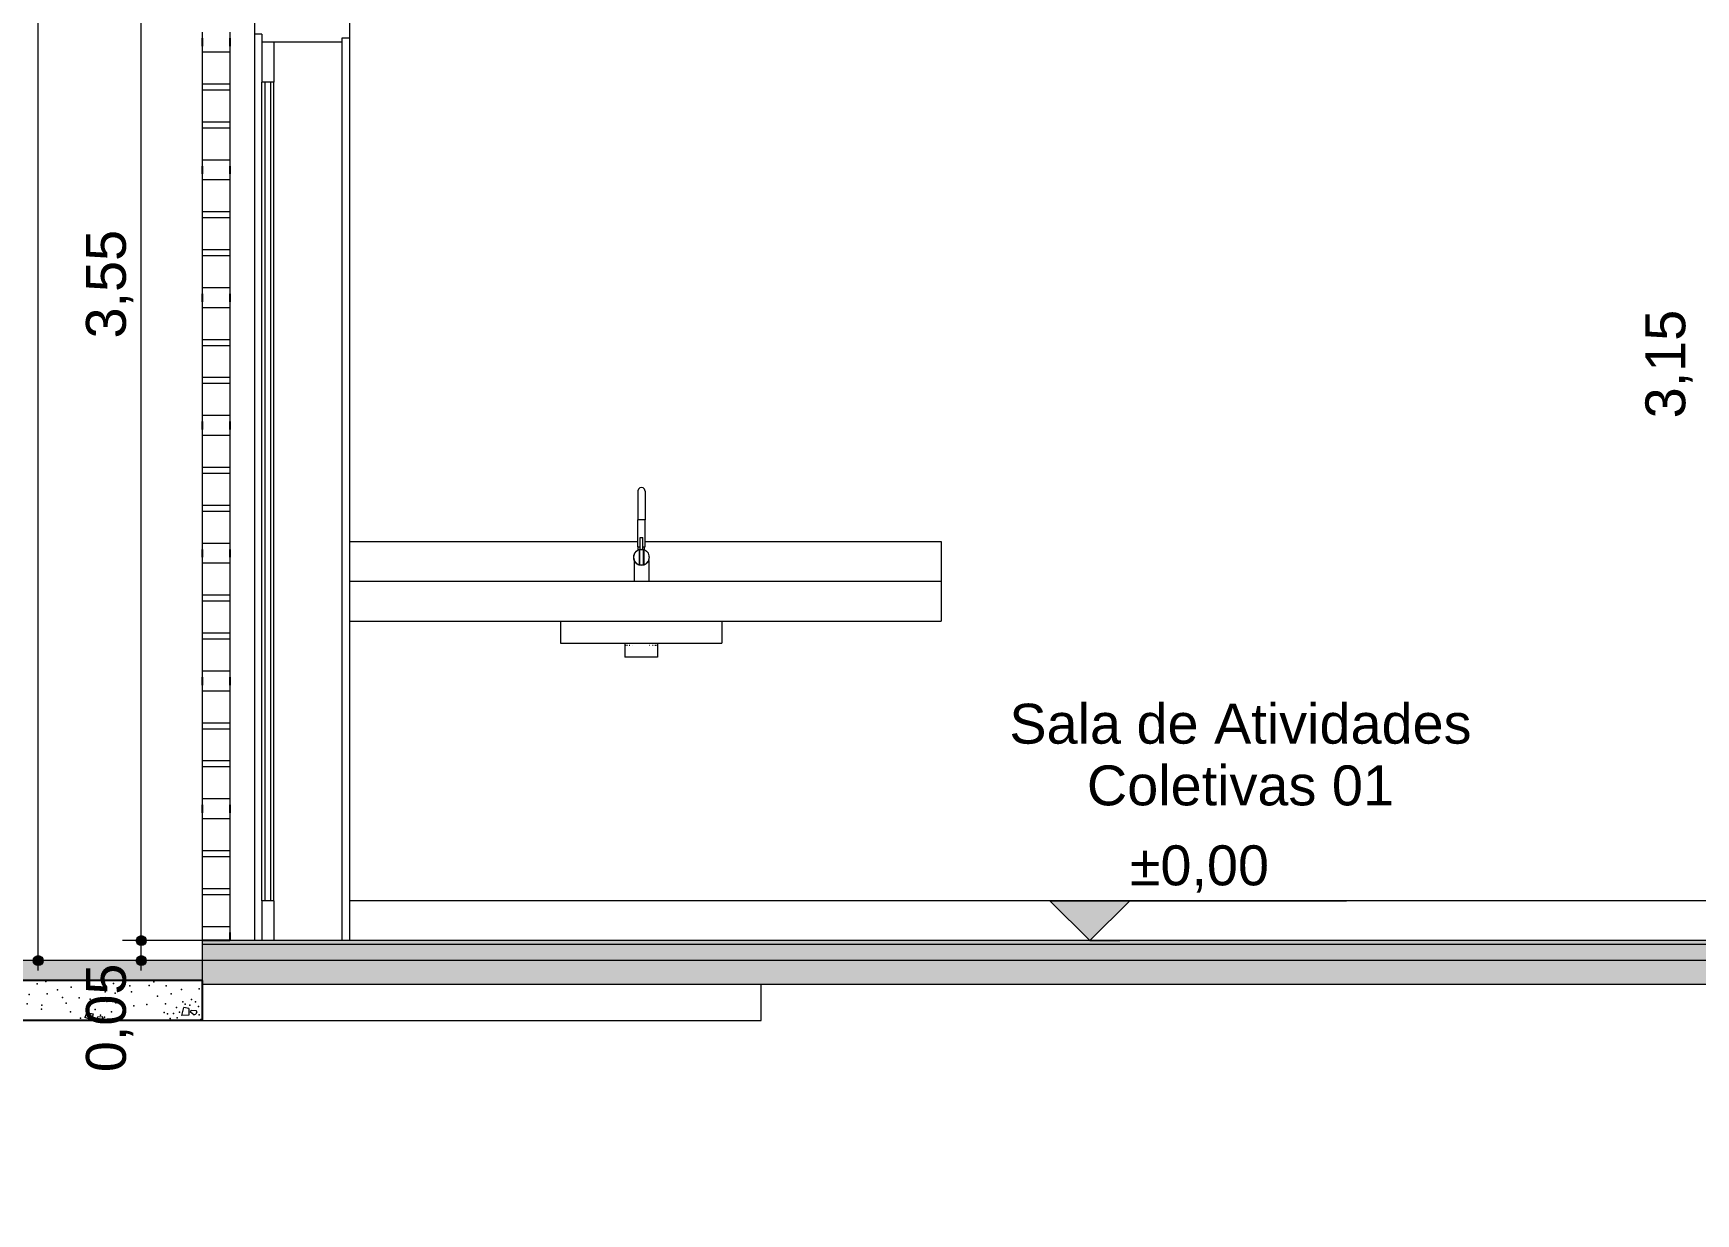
# Model space of a CAD drawing. Header units: metres. Extents: x -1783 to 21505, y -57 to 13660.
# Drawn here: x 15753.9 to 16170.1, y 7243.5 to 7539.2 of the extents above; entities that cross this region are included whole.
import ezdxf

# ---------------------------------------------------------------- set-up
doc = ezdxf.new("R2010")
doc.units = ezdxf.units.M
doc.header["$MEASUREMENT"] = 0
for name, color, linetype, lineweight in [('01_A Corte AA_1_0_Caneta_No__1', 7, 'Continuous', 35), ('01_A Corte AA_1_LAJES.EST_Caneta_No__241', 7, 'Continuous', 13), ('01_A Corte AA_1_LAJES.EST_Caneta_No__3', 7, 'Continuous', 25), ('01_A Corte AA_1_LAJES.EST_Caneta_No__4', 7, 'Continuous', 20), ('01_A Corte AA_1_LAJES.EST_Caneta_No__7', 7, 'Continuous', 13), ('01_A Corte AA_1_PAREDE CONSTRUIR_Caneta_No__3', 7, 'Continuous', 25), ('01_A Corte AA_1_PAREDE CONSTRUIR_Caneta_No__43', 44, 'Continuous', 0), ('01_A Corte AA_1_PAREDE CONSTRUIR_Caneta_No__96', 252, 'Continuous', 0), ('01_A Corte AA_1_PISO - Rodapé_Caneta_No__11', 7, 'Continuous', 5)]:
    doc.layers.add(name, color=color, linetype=linetype, lineweight=lineweight)
for name, color, linetype, lineweight, true_color in [('01_A Corte AA_1_COTAS CORTE_Caneta_No__25', 7, 'Continuous', 13, 0x982312), ('01_A Corte AA_1_LAJES.EST_Caneta_No__16', 7, 'Continuous', 0, 0xc9c9c9), ('01_A Corte AA_1_LAJES.EST_Caneta_No__254', 7, 'Continuous', 0, 0xd1c9ad), ('01_A Corte AA_1_LAJES.EST_Caneta_No__95', 7, 'Continuous', 0, 0xaeaeae), ('01_A Corte AA_1_LAJES.EST_Caneta_No__97', 7, 'Continuous', 5, 0x6b6b6b), ('01_A Corte AA_1_LOUCAS-METAIS.ARQ_Caneta_No__13', 7, 'Continuous', 0, 0xaaaaaa), ('01_A Corte AA_1_PAREDE CONSTRUIR_Caneta_No__9', 7, 'Continuous', 5, 0x020202)]:
    doc.layers.add(name, color=color, linetype=linetype, lineweight=lineweight, true_color=true_color)
for name, color, linetype in [('01_A Corte AA_1_PAREDE CONSTRUIR', 7, 'Continuous'), ('cotas', 7, 'Continuous'), ('COTAS EXECUTIVO.EXEC', 7, 'Continuous')]:
    doc.layers.add(name, color=color, linetype=linetype)
doc.styles.add('GENERATED_STYLE_1', font='arial.ttf')

# ---------------------------------------------------------------- blocks, each defined once
blk = doc.blocks.new('*X6659', base_point=(-79.8343, -33.8088))
at = {"layer": '01_A Corte AA_1_LAJES.EST_Caneta_No__241', "color": 7, "linetype": 'Continuous', "lineweight": 13, "ltscale": 1000}
for p, q in [((-67.1002, -0.136), (-67.0941, -0.1232)), ((-67.0941, -0.1232), (-67.0859, -0.1212)), ((-67.0859, -0.1212), (-67.0732, -0.1312)), ((-67.115, -0.1719), (-67.1144, -0.1553)), ((-67.1144, -0.1553), (-67.0935, -0.1534)), ((-67.0935, -0.1534), (-67.102, -0.1748)), ((-67.0868, -0.1424), (-67.1002, -0.136)), ((-67.0869, -0.1673), (-67.0813, -0.1532)), ((-67.0868, -0.1424), (-67.0732, -0.1312)), ((-67.0813, -0.1532), (-67.0697, -0.1628)), ((-67.0697, -0.1628), (-67.071, -0.168)), ((-67.115, -0.1719), (-67.102, -0.1748)), ((-67.071, -0.168), (-67.0869, -0.1673)), ((-66.8028, -0.1803), (-66.8073, -0.1928)), ((-66.7905, -0.1985), (-66.8073, -0.1928)), ((-66.8028, -0.1803), (-66.7864, -0.1832)), ((-66.7864, -0.1832), (-66.7905, -0.1985)), ((-66.7753, -0.1916), (-66.7802, -0.2)), ((-66.7633, -0.1909), (-66.7753, -0.1916)), ((-66.7601, -0.2), (-66.7633, -0.1909)), ((-66.5648, -0.1878), (-66.5597, -0.1672)), ((-66.5474, -0.1867), (-66.5648, -0.1878)), ((-66.5467, -0.1701), (-66.5597, -0.1672)), ((-66.5467, -0.1701), (-66.5474, -0.1867)), ((-66.543, -0.1794), (-66.5416, -0.1742)), ((-66.5349, -0.1861), (-66.543, -0.1794)), ((-66.5416, -0.1742), (-66.529, -0.1747)), ((-66.5349, -0.1861), (-66.5294, -0.184)), ((-66.5269, -0.1779), (-66.5294, -0.184)), ((-66.5269, -0.1779), (-66.529, -0.1747))]:
    blk.add_line(p, q, dxfattribs=at)
for p in [(-67.3023, -0.1093), (-67.2764, -0.1083), (-67.257, -0.1008), (-67.1959, -0.1101), (-67.1714, -0.1182), (-67.1452, -0.1141), (-67.121, -0.1156), (-67.082, -0.1081), (-67.0669, -0.122), (-67.0004, -0.1062), (-66.9269, -0.1085), (-66.9052, -0.102), (-66.8759, -0.1228), (-66.8416, -0.1163), (-66.7585, -0.1043), (-66.7359, -0.1076), (-66.6948, -0.1135), (-66.646, -0.1127), (-66.6345, -0.1032), (-66.6036, -0.1134), (-66.5652, -0.1223), (-66.5208, -0.1206), (-67.2854, -0.1571), (-67.2631, -0.1524), (-67.225, -0.1381), (-67.2014, -0.1382), (-67.1816, -0.1652), (-67.1394, -0.1439), (-67.1254, -0.1523), (-67.1133, -0.1367), (-67.0651, -0.146), (-67.0501, -0.1322), (-67.0302, -0.1311), (-67.018, -0.1571), (-66.9811, -0.1283), (-66.952, -0.1585), (-66.9465, -0.135), (-66.9154, -0.1615), (-66.9021, -0.1332), (-66.8637, -0.1421), (-66.854, -0.1569), (-66.8213, -0.1429), (-66.7937, -0.1465), (-66.7567, -0.1283), (-66.7527, -0.1524), (-66.7319, -0.1318), (-66.7301, -0.1557), (-66.6906, -0.1282), (-66.6849, -0.1629), (-66.6523, -0.1595), (-66.6257, -0.1393), (-66.6054, -0.1585), (-66.5914, -0.1328), (-66.5621, -0.1536), (-66.5566, -0.1587), (-66.5446, -0.1618), (-66.5404, -0.1471), (-66.5302, -0.1531), (-66.5229, -0.1645), (-67.312, -0.1704), (-67.2484, -0.185), (-67.2177, -0.1722), (-67.1898, -0.1956), (-67.1423, -0.1759), (-67.1298, -0.193), (-67.1219, -0.1727), (-67.1071, -0.189), (-67.0904, -0.1984), (-67.0899, -0.178), (-67.0592, -0.1895), (-67.0533, -0.167), (-67.0373, -0.1847), (-66.9987, -0.1715), (-66.9817, -0.1829), (-66.9156, -0.172), (-66.8437, -0.1785), (-66.8185, -0.194), (-66.8026, -0.1733), (-66.7819, -0.1726), (-66.7681, -0.1867), (-66.7581, -0.1918), (-66.7407, -0.1783), (-66.6089, -0.1803), (-66.6001, -0.1833), (-66.5936, -0.1949), (-66.5856, -0.1827), (-66.5776, -0.1672), (-66.576, -0.1936), (-66.5701, -0.1794), (-66.5208, -0.186), (-66.5171, -0.1975)]:
    blk.add_point(p, dxfattribs=at)

msp = doc.modelspace()

# ---------------------------------------------------------------- hatches: boundary and pattern name
at = {"layer": '01_A Corte AA_1_LAJES.EST_Caneta_No__254', "linetype": 'Continuous', "lineweight": 0, "true_color": 0xd1c9ad}
h = msp.add_hatch(dxfattribs=at)
h.set_pattern_fill('HAIE_OD_0001', color=9, scale=100, style=0, pattern_type=2)
h.set_pattern_definition([(45, (22447.529, 7361.93), (-15.9099, 15.9099), [0, -15, 0, -22.5]), (110, (22497.529, 7361.93), (21.143084, 7.69545), [0, -11, 0, -19])])
h.paths.add_polyline_path([(17387.959, 7311.929), (15796.125, 7311.929), (15796.125, 7310.929), (17387.959, 7310.929)])
at = {"layer": '01_A Corte AA_1_LAJES.EST_Caneta_No__95', "linetype": 'Continuous', "lineweight": 0, "true_color": 0xaeaeae}
msp.add_hatch(color=253, dxfattribs=at).paths.add_polyline_path([(15716.125, 7306.929), (15716.125, 7301.929), (15796.125, 7301.929), (15796.125, 7306.929)])
at = {"layer": '01_A Corte AA_1_LAJES.EST_Caneta_No__97', "linetype": 'Continuous', "lineweight": 5, "true_color": 0x6b6b6b}
h = msp.add_hatch(dxfattribs=at)
h.set_pattern_fill('AR_CONC_0001', color=251, scale=100, style=0, pattern_type=2)
h.set_pattern_definition([(50, (22447.53, 7311.93), (-54.6554, 4.78173), [5.715, -62.865]), (355, (22447.53, 7311.93), (-10.57303, 57.31705), [4.572, -50.29218]), (100.4514, (22452.083, 7311.53), (44.08237, 52.53533), [4.857, -53.42707]), (46.1842, (22447.53, 7327.17), (-81.3237, 12.6127), [8.5725, -94.2975]), (96.6356, (22454.306, 7326.12), (71.2212, 74.2278), [7.2855, -80.1407]), (351.1842, (22447.53, 7327.17), (71.2212, 74.2278), [6.858, -75.4379]), (21, (22455.15, 7323.36), (-45.48432, 30.67956), [5.715, -62.865]), (326, (22455.15, 7323.36), (18.5406, 55.2564), [4.572, -50.292]), (71.4514, (22458.94, 7320.803), (64.02493, 24.57683), [4.857, -53.427]), (37.5, (22447.529, 7311.93), (0.92658, 25.36651), [0, -49.6824, 0, -51.054, 0, -50.4825]), (7.5, (22447.53, 7311.93), (20.0459, 30.05417), [0, -29.1084, 0, -48.5394, 0, -19.2405]), (327.5, (22430.536, 7311.93), (-40.67718, 1.718623), [0, -19.05, 0, -59.436, 0, -78.867]), (317.5, (22422.916, 7311.93), (44.43875, 7.62795), [0, -24.765, 0, -39.4716, 0, -56.007])])
h.paths.add_polyline_path([(15796.125, 7300.929), (17387.959, 7300.929), (17387.959, 7310.929), (15796.125, 7310.929)])
at = {"layer": 'cotas'}
h = msp.add_hatch(color=7, dxfattribs=at)
h.dxf.hatch_style = 1
h.paths.add_polyline_path([(21504.961, 13659.963), (10304.961, 13659.963), (10304.961, 5739.963), (21504.961, 5739.963)])
h.paths.add_polyline_path([(10571.627, 13593.296), (21371.627, 13593.296), (21371.627, 5806.63), (10571.627, 5806.63)], flags=16)
at = {"layer": 'COTAS EXECUTIVO.EXEC', "linetype": 'Continuous', "lineweight": 13, "ltscale": 1000}
for points in [[(16018.383, 7311.929), (16028.383, 7321.929), (16008.383, 7321.929)], [(15779.68, 7311.929), (15779.775, 7311.451), (15780.046, 7311.046), (15780.451, 7310.775), (15780.93, 7310.679), (15781.408, 7310.775), (15781.813, 7311.046), (15782.084, 7311.451), (15782.18, 7311.929), (15782.084, 7312.408), (15781.813, 7312.813), (15781.408, 7313.084), (15780.93, 7313.179), (15780.451, 7313.084), (15780.046, 7312.813), (15779.775, 7312.408)], [(15753.877, 7306.929), (15753.972, 7306.451), (15754.243, 7306.046), (15754.649, 7305.775), (15755.127, 7305.679), (15755.605, 7305.775), (15756.011, 7306.046), (15756.282, 7306.451), (15756.377, 7306.929), (15756.282, 7307.408), (15756.011, 7307.813), (15755.605, 7308.084), (15755.127, 7308.179), (15754.649, 7308.084), (15754.243, 7307.813), (15753.972, 7307.408)], [(15779.68, 7306.929), (15779.775, 7306.451), (15780.046, 7306.046), (15780.451, 7305.775), (15780.93, 7305.679), (15781.408, 7305.775), (15781.813, 7306.046), (15782.084, 7306.451), (15782.18, 7306.929), (15782.084, 7307.408), (15781.813, 7307.813), (15781.408, 7308.084), (15780.93, 7308.179), (15780.451, 7308.084), (15780.046, 7307.813), (15779.775, 7307.408)]]:
    msp.add_hatch(color=256, dxfattribs=at).paths.add_polyline_path(points)

# ---------------------------------------------------------------- linework, layer by layer
at = {"layer": '01_A Corte AA_1_COTAS CORTE_Caneta_No__25', "color": 24, "linetype": 'Continuous', "lineweight": 13, "ltscale": 1000, "true_color": 0x982312}
for p, q in [((16018.383, 7311.929), (15833.462, 7311.929)), ((16170.062, 7311.929), (15937.8, 7311.929)), ((15780.93, 7304.429), (15780.93, 7305.679))]:
    msp.add_line(p, q, dxfattribs=at)
at = {"layer": '01_A Corte AA_1_LAJES.EST_Caneta_No__16', "color": 9, "linetype": 'Continuous', "lineweight": 0, "ltscale": 1000, "true_color": 0xc9c9c9}
for p, q in [((15936.128, 7291.929), (15936.128, 7300.929)), ((15796.125, 7291.929), (15936.128, 7291.929))]:
    msp.add_line(p, q, dxfattribs=at)
at = {"layer": '01_A Corte AA_1_LAJES.EST_Caneta_No__241', "color": 7, "linetype": 'Continuous', "lineweight": 13, "ltscale": 1000}
msp.add_line((15796.125, 7306.929), (15716.125, 7306.929), dxfattribs=at)
at = {"layer": '01_A Corte AA_1_LAJES.EST_Caneta_No__3', "color": 7, "linetype": 'Continuous', "lineweight": 25, "ltscale": 1000}
for p, q in [((15796.125, 7301.929), (15716.125, 7301.929)), ((15796.125, 7301.929), (15796.125, 7300.929)), ((15796.125, 7300.929), (15796.125, 7291.929)), ((15796.125, 7291.929), (15716.125, 7291.929))]:
    msp.add_line(p, q, dxfattribs=at)
at = {"layer": '01_A Corte AA_1_LAJES.EST_Caneta_No__4', "color": 7, "linetype": 'Continuous', "lineweight": 20, "ltscale": 1000}
for p, q in [((15796.125, 7306.929), (15796.125, 7301.929)), ((17387.959, 7300.929), (15796.125, 7300.929))]:
    msp.add_line(p, q, dxfattribs=at)
at = {"layer": '01_A Corte AA_1_LAJES.EST_Caneta_No__7', "color": 7, "linetype": 'Continuous', "lineweight": 13, "ltscale": 1000}
msp.add_line((17387.959, 7310.929), (15796.125, 7310.929), dxfattribs=at)
at = {"layer": '01_A Corte AA_1_LAJES.EST_Caneta_No__7', "color": 7, "linetype": 'Continuous', "lineweight": 13, "ltscale": 1000, "flags": 128}
msp.add_lwpolyline([(16294.625, 7311.929), (15814.125, 7311.929), (15811.125, 7311.929), (15803.125, 7311.929)], dxfattribs=at)
at = {"layer": '01_A Corte AA_1_LOUCAS-METAIS.ARQ_Caneta_No__13', "color": 253, "linetype": 'Continuous', "lineweight": 0, "ltscale": 1000, "true_color": 0xaaaaaa}
for p, q in [((15905.354, 7424.993), (15905.225, 7424.545)), ((15905.689, 7425.317), (15905.354, 7424.993)), ((15906.141, 7425.429), (15905.689, 7425.317)), ((15906.589, 7425.301), (15906.141, 7425.429)), ((15906.912, 7424.966), (15906.589, 7425.301)), ((15907.025, 7424.514), (15906.912, 7424.966)), ((15905.225, 7424.545), (15905.225, 7424.402)), ((15905.225, 7424.402), (15905.225, 7423.98)), ((15905.225, 7423.98), (15905.225, 7423.31)), ((15905.225, 7423.31), (15905.225, 7422.437)), ((15905.225, 7422.437), (15905.225, 7421.421)), ((15905.225, 7421.421), (15905.225, 7420.33)), ((15907.025, 7424.514), (15907.025, 7424.371)), ((15907.025, 7424.371), (15907.025, 7423.953)), ((15907.025, 7423.953), (15907.025, 7423.288)), ((15907.025, 7423.288), (15907.025, 7422.422)), ((15907.025, 7422.422), (15907.025, 7421.412)), ((15907.025, 7421.412), (15907.025, 7420.328)), ((15905.225, 7420.33), (15905.225, 7417.329)), ((15905.354, 7417.329), (15905.225, 7417.329)), ((15905.225, 7410.529), (15905.225, 7417.329)), ((15905.689, 7417.329), (15905.354, 7417.329)), ((15906.141, 7417.329), (15905.689, 7417.329)), ((15906.589, 7417.329), (15906.141, 7417.329)), ((15906.912, 7417.329), (15906.589, 7417.329)), ((15907.025, 7417.329), (15906.912, 7417.329)), ((15907.025, 7420.328), (15907.025, 7417.329)), ((15907.025, 7410.529), (15907.025, 7417.329)), ((15905.775, 7412.929), (15905.822, 7412.929)), ((15905.775, 7409.899), (15905.775, 7412.929)), ((15905.822, 7412.929), (15905.95, 7412.929)), ((15905.95, 7412.929), (15906.125, 7412.929)), ((15906.125, 7412.929), (15906.3, 7412.929)), ((15906.3, 7412.929), (15906.428, 7412.929)), ((15906.428, 7412.929), (15906.475, 7412.929)), ((15906.475, 7409.899), (15906.475, 7412.929)), ((15833.025, 7411.929), (15833.125, 7411.929)), ((15833.125, 7411.929), (15905.225, 7411.929)), ((15904.393, 7408.929), (15904.125, 7407.929)), ((15904.393, 7408.929), (15904.156, 7408.277)), ((15904.156, 7408.277), (15904.156, 7408.043)), ((15905.125, 7409.662), (15904.393, 7408.929)), ((15904.84, 7409.462), (15904.393, 7408.929)), ((15905.042, 7409.578), (15904.84, 7409.462)), ((15905.525, 7409.769), (15905.125, 7409.662)), ((15905.225, 7410.529), (15905.346, 7410.529)), ((15905.441, 7409.809), (15905.239, 7409.692)), ((15905.325, 7409.762), (15905.325, 7410.529)), ((15905.325, 7409.762), (15905.432, 7409.806)), ((15905.346, 7410.529), (15905.675, 7410.529)), ((15905.432, 7409.806), (15905.439, 7409.807)), ((15905.439, 7409.807), (15905.725, 7409.889)), ((15906.125, 7409.929), (15905.441, 7409.809)), ((15905.525, 7409.769), (15905.675, 7409.809)), ((15905.525, 7409.769), (15905.525, 7406.09)), ((15905.675, 7410.529), (15905.775, 7410.529)), ((15906.125, 7409.929), (15905.675, 7409.809)), ((15905.675, 7409.809), (15905.675, 7406.05)), ((15905.725, 7409.889), (15906.125, 7409.929)), ((15905.775, 7409.899), (15905.822, 7409.906)), ((15905.822, 7409.906), (15905.95, 7409.922)), ((15905.95, 7409.922), (15906.125, 7409.929)), ((15906.125, 7409.929), (15906.3, 7409.922)), ((15906.125, 7409.929), (15906.525, 7409.889)), ((15906.809, 7409.809), (15906.125, 7409.929)), ((15906.575, 7409.809), (15906.125, 7409.929)), ((15906.3, 7409.922), (15906.428, 7409.906)), ((15906.428, 7409.906), (15906.475, 7409.899)), ((15906.475, 7410.529), (15906.575, 7410.529)), ((15906.525, 7409.889), (15906.803, 7409.81)), ((15906.575, 7410.529), (15906.905, 7410.529)), ((15906.575, 7409.809), (15906.725, 7409.769)), ((15906.575, 7409.809), (15906.575, 7406.05)), ((15907.125, 7409.662), (15906.725, 7409.769)), ((15906.725, 7409.769), (15906.725, 7406.09)), ((15906.803, 7409.81), (15906.818, 7409.806)), ((15907.012, 7409.692), (15906.809, 7409.809)), ((15906.818, 7409.806), (15906.925, 7409.762)), ((15906.905, 7410.529), (15907.025, 7410.529)), ((15906.925, 7409.762), (15906.925, 7410.529)), ((15907.025, 7411.929), (15979.125, 7411.929)), ((15907.857, 7408.929), (15907.125, 7409.662)), ((15907.411, 7409.462), (15907.208, 7409.578)), ((15907.857, 7408.929), (15907.411, 7409.462)), ((15908.095, 7408.277), (15907.857, 7408.929)), ((15908.125, 7407.929), (15907.857, 7408.929)), ((15908.095, 7408.043), (15908.095, 7408.277)), ((15979.125, 7411.929), (15981.125, 7411.929)), ((15981.125, 7411.929), (15981.125, 7401.929)), ((15904.125, 7407.929), (15904.393, 7406.929)), ((15904.156, 7407.816), (15904.156, 7407.582)), ((15904.156, 7407.582), (15904.393, 7406.929)), ((15904.372, 7406.989), (15904.303, 7407.104)), ((15904.303, 7407.104), (15904.303, 7401.929)), ((15904.393, 7406.929), (15904.84, 7406.397)), ((15904.393, 7406.929), (15905.125, 7406.197)), ((15904.523, 7406.732), (15904.439, 7406.875)), ((15904.738, 7406.518), (15904.523, 7406.732)), ((15904.84, 7406.397), (15905.042, 7406.28)), ((15904.936, 7406.321), (15904.887, 7406.37)), ((15905.072, 7406.251), (15904.936, 7406.321)), ((15905.125, 7406.197), (15905.525, 7406.09)), ((15905.289, 7406.138), (15905.227, 7406.17)), ((15905.239, 7406.167), (15905.441, 7406.05)), ((15905.441, 7406.05), (15906.125, 7405.929)), ((15905.492, 7406.032), (15905.467, 7406.046)), ((15906.125, 7405.929), (15905.492, 7406.032)), ((15905.675, 7406.05), (15905.525, 7406.09)), ((15905.675, 7406.05), (15906.125, 7405.929)), ((15906.125, 7405.929), (15906.809, 7406.05)), ((15906.125, 7405.929), (15906.575, 7406.05)), ((15906.758, 7406.032), (15906.125, 7405.929)), ((15906.725, 7406.09), (15906.575, 7406.05)), ((15906.725, 7406.09), (15907.125, 7406.197)), ((15906.784, 7406.046), (15906.758, 7406.032)), ((15906.809, 7406.05), (15907.012, 7406.167)), ((15907.023, 7406.17), (15906.962, 7406.138)), ((15907.125, 7406.197), (15907.857, 7406.929)), ((15907.314, 7406.321), (15907.179, 7406.251)), ((15907.208, 7406.28), (15907.411, 7406.397)), ((15907.363, 7406.37), (15907.314, 7406.321)), ((15907.411, 7406.397), (15907.857, 7406.929)), ((15907.727, 7406.732), (15907.512, 7406.518)), ((15907.812, 7406.875), (15907.727, 7406.732)), ((15907.857, 7406.929), (15908.125, 7407.929)), ((15907.857, 7406.929), (15908.095, 7407.582)), ((15907.947, 7407.104), (15907.879, 7406.989)), ((15907.947, 7407.104), (15907.947, 7401.929)), ((15908.095, 7407.582), (15908.095, 7407.816)), ((15833.025, 7401.929), (15833.125, 7401.929)), ((15833.125, 7401.929), (15979.125, 7401.929)), ((15979.125, 7401.929), (15981.125, 7401.929)), ((15981.125, 7401.929), (15981.125, 7391.929)), ((15833.025, 7391.929), (15833.125, 7391.929)), ((15833.125, 7391.929), (15979.125, 7391.929)), ((15885.85, 7391.929), (15885.85, 7386.429)), ((15926.25, 7391.929), (15926.25, 7386.429)), ((15979.125, 7391.929), (15981.125, 7391.929)), ((15885.85, 7386.429), (15885.924, 7386.429)), ((15885.924, 7386.429), (15886.101, 7386.429)), ((15886.101, 7386.429), (15886.393, 7386.429)), ((15886.393, 7386.429), (15886.794, 7386.429)), ((15886.794, 7386.429), (15887.299, 7386.429)), ((15887.299, 7386.429), (15887.898, 7386.429)), ((15887.898, 7386.429), (15888.58, 7386.429)), ((15888.58, 7386.429), (15889.335, 7386.429)), ((15889.335, 7386.429), (15890.15, 7386.429)), ((15890.15, 7386.429), (15891.01, 7386.429)), ((15891.01, 7386.429), (15891.901, 7386.429)), ((15891.901, 7386.429), (15893.021, 7386.429)), ((15893.021, 7386.429), (15919.079, 7386.429)), ((15901.913, 7385.929), (15902.054, 7385.929)), ((15901.913, 7385.929), (15901.951, 7385.9)), ((15901.951, 7386.429), (15901.951, 7385.929)), ((15901.951, 7385.929), (15901.951, 7382.929)), ((15902.054, 7385.929), (15902.206, 7385.929)), ((15902.35, 7385.929), (15902.467, 7385.929)), ((15902.467, 7385.929), (15902.616, 7385.929)), ((15903.035, 7385.929), (15903.125, 7385.929)), ((15903.125, 7385.929), (15903.209, 7385.929)), ((15903.948, 7385.929), (15903.982, 7385.929)), ((15903.982, 7385.929), (15904.012, 7385.929)), ((15908.088, 7385.929), (15908.118, 7385.929)), ((15908.118, 7385.929), (15908.152, 7385.929)), ((15908.882, 7385.929), (15908.975, 7385.929)), ((15908.975, 7385.929), (15909.065, 7385.929)), ((15909.49, 7385.929), (15909.633, 7385.929)), ((15909.633, 7385.929), (15909.749, 7385.929)), ((15909.893, 7385.929), (15910.046, 7385.929)), ((15910.046, 7385.929), (15910.187, 7385.929)), ((15910.149, 7386.429), (15910.149, 7385.929)), ((15910.149, 7385.929), (15910.149, 7382.929)), ((15910.149, 7385.9), (15910.187, 7385.929)), ((15919.079, 7386.429), (15920.2, 7386.429)), ((15920.2, 7386.429), (15921.09, 7386.429)), ((15921.09, 7386.429), (15921.95, 7386.429)), ((15921.95, 7386.429), (15922.765, 7386.429)), ((15922.765, 7386.429), (15923.52, 7386.429)), ((15923.52, 7386.429), (15924.203, 7386.429)), ((15924.203, 7386.429), (15924.801, 7386.429)), ((15924.801, 7386.429), (15925.306, 7386.429)), ((15925.306, 7386.429), (15925.708, 7386.429)), ((15925.708, 7386.429), (15925.999, 7386.429)), ((15925.999, 7386.429), (15926.177, 7386.429)), ((15926.177, 7386.429), (15926.25, 7386.429)), ((15901.951, 7382.929), (15901.951, 7382.929)), ((15901.983, 7382.929), (15901.959, 7382.929)), ((15902.023, 7382.929), (15901.983, 7382.929)), ((15902.079, 7382.929), (15902.023, 7382.929)), ((15902.151, 7382.929), (15902.079, 7382.929)), ((15902.238, 7382.929), (15902.151, 7382.929)), ((15902.341, 7382.929), (15902.238, 7382.929)), ((15902.458, 7382.929), (15902.341, 7382.929)), ((15902.589, 7382.929), (15902.458, 7382.929)), ((15902.733, 7382.929), (15902.589, 7382.929)), ((15902.891, 7382.929), (15902.733, 7382.929)), ((15903.062, 7382.929), (15902.891, 7382.929)), ((15903.244, 7382.929), (15903.062, 7382.929)), ((15903.437, 7382.929), (15903.244, 7382.929)), ((15903.64, 7382.929), (15903.437, 7382.929)), ((15903.853, 7382.929), (15903.64, 7382.929)), ((15904.075, 7382.929), (15903.853, 7382.929)), ((15904.305, 7382.929), (15904.075, 7382.929)), ((15904.541, 7382.929), (15904.305, 7382.929)), ((15904.783, 7382.929), (15904.541, 7382.929)), ((15905.031, 7382.929), (15904.783, 7382.929)), ((15905.282, 7382.929), (15905.031, 7382.929)), ((15905.536, 7382.929), (15905.282, 7382.929)), ((15905.793, 7382.929), (15905.536, 7382.929)), ((15906.05, 7382.929), (15905.793, 7382.929)), ((15906.307, 7382.929), (15906.05, 7382.929)), ((15906.564, 7382.929), (15906.307, 7382.929)), ((15906.818, 7382.929), (15906.564, 7382.929)), ((15907.07, 7382.929), (15906.818, 7382.929)), ((15907.317, 7382.929), (15907.07, 7382.929)), ((15907.559, 7382.929), (15907.317, 7382.929)), ((15907.795, 7382.929), (15907.559, 7382.929)), ((15908.025, 7382.929), (15907.795, 7382.929)), ((15908.247, 7382.929), (15908.025, 7382.929)), ((15908.46, 7382.929), (15908.247, 7382.929)), ((15908.663, 7382.929), (15908.46, 7382.929)), ((15908.856, 7382.929), (15908.663, 7382.929)), ((15909.038, 7382.929), (15908.856, 7382.929)), ((15909.209, 7382.929), (15909.038, 7382.929)), ((15909.367, 7382.929), (15909.209, 7382.929)), ((15909.511, 7382.929), (15909.367, 7382.929)), ((15909.642, 7382.929), (15909.511, 7382.929)), ((15909.759, 7382.929), (15909.642, 7382.929)), ((15909.862, 7382.929), (15909.759, 7382.929)), ((15909.949, 7382.929), (15909.862, 7382.929)), ((15910.021, 7382.929), (15909.949, 7382.929)), ((15910.077, 7382.929), (15910.021, 7382.929)), ((15910.141, 7382.929), (15910.077, 7382.929)), ((15910.141, 7382.929), (15910.117, 7382.929)), ((15910.149, 7382.929), (15910.141, 7382.929))]:
    msp.add_line(p, q, dxfattribs=at)
at = {"layer": '01_A Corte AA_1_PAREDE CONSTRUIR_Caneta_No__3', "color": 7, "linetype": 'Continuous', "lineweight": 25, "ltscale": 1000}
for p, q in [((15796.125, 7537.929), (15796.125, 7535.929)), ((15803.125, 7537.929), (15803.125, 7535.929)), ((15796.125, 7505.929), (15796.125, 7503.929)), ((15803.125, 7505.929), (15803.125, 7503.929)), ((15796.125, 7473.929), (15796.125, 7471.929)), ((15803.125, 7473.929), (15803.125, 7471.929)), ((15796.125, 7441.929), (15796.125, 7439.929)), ((15803.125, 7441.929), (15803.125, 7439.929)), ((15796.125, 7409.929), (15796.125, 7407.929)), ((15803.125, 7409.929), (15803.125, 7407.929)), ((15796.125, 7377.929), (15796.125, 7375.929)), ((15803.125, 7377.929), (15803.125, 7375.929)), ((15796.125, 7345.929), (15796.125, 7343.929)), ((15803.125, 7345.929), (15803.125, 7343.929)), ((15803.125, 7313.929), (15803.125, 7311.929)), ((15803.125, 7311.929), (15796.125, 7311.929))]:
    msp.add_line(p, q, dxfattribs=at)
at = {"layer": '01_A Corte AA_1_PAREDE CONSTRUIR_Caneta_No__43', "color": 44, "linetype": 'Continuous', "lineweight": 0, "ltscale": 1000}
for p, q in [((15796.125, 7539.429), (15796.125, 7537.929)), ((15803.125, 7539.429), (15803.125, 7537.929)), ((15796.125, 7535.929), (15796.125, 7534.429)), ((15796.125, 7534.429), (15796.125, 7526.429)), ((15803.125, 7534.429), (15796.125, 7534.429)), ((15803.125, 7535.929), (15803.125, 7534.429)), ((15803.125, 7534.429), (15803.125, 7526.429)), ((15796.125, 7526.429), (15796.125, 7524.929)), ((15803.125, 7526.429), (15796.125, 7526.429)), ((15796.125, 7524.929), (15796.125, 7516.929)), ((15803.125, 7524.929), (15796.125, 7524.929)), ((15803.125, 7526.429), (15803.125, 7524.929)), ((15803.125, 7524.929), (15803.125, 7516.929)), ((15796.125, 7516.929), (15796.125, 7515.429)), ((15803.125, 7516.929), (15796.125, 7516.929)), ((15803.125, 7516.929), (15803.125, 7515.429)), ((15796.125, 7515.429), (15796.125, 7507.429)), ((15803.125, 7515.429), (15796.125, 7515.429)), ((15803.125, 7515.429), (15803.125, 7507.429)), ((15796.125, 7507.429), (15796.125, 7505.929)), ((15803.125, 7507.429), (15796.125, 7507.429)), ((15796.125, 7503.929), (15796.125, 7502.429)), ((15803.125, 7507.429), (15803.125, 7505.929)), ((15803.125, 7503.929), (15803.125, 7502.429)), ((15796.125, 7502.429), (15796.125, 7494.429)), ((15803.125, 7502.429), (15796.125, 7502.429)), ((15803.125, 7502.429), (15803.125, 7494.429)), ((15796.125, 7494.429), (15796.125, 7492.929)), ((15803.125, 7494.429), (15796.125, 7494.429)), ((15796.125, 7492.929), (15796.125, 7484.929)), ((15803.125, 7492.929), (15796.125, 7492.929)), ((15803.125, 7494.429), (15803.125, 7492.929)), ((15803.125, 7492.929), (15803.125, 7484.929)), ((15796.125, 7484.929), (15796.125, 7483.429)), ((15803.125, 7484.929), (15796.125, 7484.929)), ((15796.125, 7483.429), (15796.125, 7475.429)), ((15803.125, 7483.429), (15796.125, 7483.429)), ((15803.125, 7484.929), (15803.125, 7483.429)), ((15803.125, 7483.429), (15803.125, 7475.429)), ((15796.125, 7475.429), (15796.125, 7473.929)), ((15803.125, 7475.429), (15796.125, 7475.429)), ((15803.125, 7475.429), (15803.125, 7473.929)), ((15796.125, 7471.929), (15796.125, 7470.429)), ((15803.125, 7471.929), (15803.125, 7470.429)), ((15796.125, 7470.429), (15796.125, 7462.429)), ((15803.125, 7470.429), (15796.125, 7470.429)), ((15803.125, 7470.429), (15803.125, 7462.429)), ((15796.125, 7462.429), (15796.125, 7460.929)), ((15803.125, 7462.429), (15796.125, 7462.429)), ((15803.125, 7462.429), (15803.125, 7460.929)), ((15796.125, 7460.929), (15796.125, 7452.929)), ((15803.125, 7460.929), (15796.125, 7460.929)), ((15803.125, 7460.929), (15803.125, 7452.929)), ((15796.125, 7452.929), (15796.125, 7451.429)), ((15803.125, 7452.929), (15796.125, 7452.929)), ((15796.125, 7451.429), (15796.125, 7443.429)), ((15803.125, 7451.429), (15796.125, 7451.429)), ((15803.125, 7452.929), (15803.125, 7451.429)), ((15803.125, 7451.429), (15803.125, 7443.429)), ((15796.125, 7443.429), (15796.125, 7441.929)), ((15803.125, 7443.429), (15796.125, 7443.429)), ((15803.125, 7443.429), (15803.125, 7441.929)), ((15796.125, 7439.929), (15796.125, 7438.429)), ((15796.125, 7438.429), (15796.125, 7430.429)), ((15803.125, 7438.429), (15796.125, 7438.429)), ((15803.125, 7439.929), (15803.125, 7438.429)), ((15803.125, 7438.429), (15803.125, 7430.429)), ((15796.125, 7430.429), (15796.125, 7428.929)), ((15803.125, 7430.429), (15796.125, 7430.429)), ((15796.125, 7428.929), (15796.125, 7420.929)), ((15803.125, 7428.929), (15796.125, 7428.929)), ((15803.125, 7430.429), (15803.125, 7428.929)), ((15803.125, 7428.929), (15803.125, 7420.929)), ((15796.125, 7420.929), (15796.125, 7419.429)), ((15803.125, 7420.929), (15796.125, 7420.929)), ((15803.125, 7420.929), (15803.125, 7419.429)), ((15796.125, 7419.429), (15796.125, 7411.429)), ((15803.125, 7419.429), (15796.125, 7419.429)), ((15803.125, 7419.429), (15803.125, 7411.429)), ((15796.125, 7411.429), (15796.125, 7409.929)), ((15803.125, 7411.429), (15796.125, 7411.429)), ((15803.125, 7411.429), (15803.125, 7409.929)), ((15796.125, 7407.929), (15796.125, 7406.429)), ((15796.125, 7406.429), (15796.125, 7398.429)), ((15803.125, 7406.429), (15796.125, 7406.429)), ((15803.125, 7407.929), (15803.125, 7406.429)), ((15803.125, 7406.429), (15803.125, 7398.429)), ((15796.125, 7398.429), (15796.125, 7396.929)), ((15803.125, 7398.429), (15796.125, 7398.429)), ((15796.125, 7396.929), (15796.125, 7388.929)), ((15803.125, 7396.929), (15796.125, 7396.929)), ((15803.125, 7398.429), (15803.125, 7396.929)), ((15803.125, 7396.929), (15803.125, 7388.929)), ((15796.125, 7388.929), (15796.125, 7387.429)), ((15803.125, 7388.929), (15796.125, 7388.929)), ((15796.125, 7387.429), (15796.125, 7379.429)), ((15803.125, 7387.429), (15796.125, 7387.429)), ((15803.125, 7388.929), (15803.125, 7387.429)), ((15803.125, 7387.429), (15803.125, 7379.429)), ((15796.125, 7379.429), (15796.125, 7377.929)), ((15803.125, 7379.429), (15796.125, 7379.429)), ((15803.125, 7379.429), (15803.125, 7377.929)), ((15796.125, 7375.929), (15796.125, 7374.429)), ((15803.125, 7375.929), (15803.125, 7374.429)), ((15796.125, 7374.429), (15796.125, 7366.429)), ((15803.125, 7374.429), (15796.125, 7374.429)), ((15803.125, 7374.429), (15803.125, 7366.429)), ((15796.125, 7366.429), (15796.125, 7364.929)), ((15803.125, 7366.429), (15796.125, 7366.429)), ((15796.125, 7364.929), (15796.125, 7356.929)), ((15803.125, 7364.929), (15796.125, 7364.929)), ((15803.125, 7366.429), (15803.125, 7364.929)), ((15803.125, 7364.929), (15803.125, 7356.929)), ((15796.125, 7356.929), (15796.125, 7355.429)), ((15803.125, 7356.929), (15796.125, 7356.929)), ((15796.125, 7355.429), (15796.125, 7347.429)), ((15803.125, 7355.429), (15796.125, 7355.429)), ((15803.125, 7356.929), (15803.125, 7355.429)), ((15803.125, 7355.429), (15803.125, 7347.429)), ((15796.125, 7347.429), (15796.125, 7345.929)), ((15803.125, 7347.429), (15796.125, 7347.429)), ((15803.125, 7347.429), (15803.125, 7345.929)), ((15796.125, 7343.929), (15796.125, 7342.429)), ((15796.125, 7342.429), (15796.125, 7334.429)), ((15803.125, 7342.429), (15796.125, 7342.429)), ((15803.125, 7343.929), (15803.125, 7342.429)), ((15803.125, 7342.429), (15803.125, 7334.429)), ((15796.125, 7334.429), (15796.125, 7332.929)), ((15803.125, 7334.429), (15796.125, 7334.429)), ((15803.125, 7334.429), (15803.125, 7332.929)), ((15796.125, 7332.929), (15796.125, 7324.929)), ((15803.125, 7332.929), (15796.125, 7332.929)), ((15803.125, 7332.929), (15803.125, 7324.929)), ((15796.125, 7324.929), (15796.125, 7323.429)), ((15803.125, 7324.929), (15796.125, 7324.929)), ((15803.125, 7324.929), (15803.125, 7323.429)), ((15796.125, 7323.429), (15796.125, 7315.429)), ((15803.125, 7323.429), (15796.125, 7323.429)), ((15803.125, 7323.429), (15803.125, 7315.429)), ((15803.125, 7315.429), (15796.125, 7315.429)), ((15803.125, 7315.429), (15803.125, 7313.929))]:
    msp.add_line(p, q, dxfattribs=at)
at = {"layer": '01_A Corte AA_1_PAREDE CONSTRUIR_Caneta_No__9', "color": 18, "linetype": 'Continuous', "lineweight": 5, "ltscale": 1000, "true_color": 0x020202}
for p, q in [((15809.225, 7543.929), (15809.225, 7538.929)), ((15833.025, 7542.929), (15833.025, 7537.929)), ((15809.225, 7538.929), (15809.225, 7311.929)), ((15811.125, 7538.929), (15809.225, 7538.929)), ((15831.125, 7537.929), (15831.125, 7536.929)), ((15833.025, 7537.929), (15831.125, 7537.929)), ((15833.025, 7537.929), (15833.025, 7311.929)), ((15814.125, 7536.929), (15814.125, 7526.929)), ((15831.125, 7536.929), (15831.125, 7311.929)), ((15811.125, 7321.929), (15811.125, 7526.929)), ((15814.125, 7526.929), (15811.125, 7526.929)), ((15814.125, 7321.929), (15814.125, 7526.929)), ((15811.125, 7321.929), (15811.125, 7311.929)), ((15814.125, 7321.929), (15811.125, 7321.929)), ((15814.125, 7321.929), (15814.125, 7311.929))]:
    msp.add_line(p, q, dxfattribs=at)
at = {"layer": '01_A Corte AA_1_PAREDE CONSTRUIR_Caneta_No__9', "color": 18, "linetype": 'Continuous', "lineweight": 5, "ltscale": 1000, "true_color": 0x020202, "flags": 128}
for points in [[(15811.125, 7538.929), (15811.125, 7536.929), (15811.125, 7526.929)], [(15831.125, 7536.929), (15814.125, 7536.929), (15811.125, 7536.929)]]:
    msp.add_lwpolyline(points, dxfattribs=at)
at = {"layer": '01_A Corte AA_1_PAREDE CONSTRUIR_Caneta_No__96', "color": 252, "linetype": 'Continuous', "lineweight": 0, "ltscale": 1000}
for p, q in [((15811.875, 7526.929), (15811.875, 7321.929)), ((15813.375, 7321.929), (15813.375, 7526.929))]:
    msp.add_line(p, q, dxfattribs=at)
at = {"layer": '01_A Corte AA_1_PISO - Rodapé_Caneta_No__11', "color": 7, "linetype": 'Continuous', "lineweight": 5, "ltscale": 1000}
for p, q in [((15833.125, 7321.929), (15833.025, 7321.929)), ((16189.394, 7321.929), (15833.125, 7321.929)), ((15833.125, 7311.929), (15833.125, 7321.929))]:
    msp.add_line(p, q, dxfattribs=at)
at = {"layer": 'COTAS EXECUTIVO.EXEC', "linetype": 'Continuous', "lineweight": 13, "ltscale": 1000}
for p, q in [((15755.127, 7308.179), (15755.127, 7780.679)), ((15780.93, 7313.179), (15780.93, 7665.679)), ((16018.383, 7311.929), (16008.383, 7321.929)), ((16008.383, 7321.929), (16028.383, 7321.929)), ((16028.383, 7321.929), (16018.383, 7311.929)), ((16028.383, 7321.929), (16082.602, 7321.929)), ((15796.125, 7315.429), (15796.125, 7313.929)), ((15796.125, 7313.929), (15796.125, 7311.929)), ((15779.68, 7311.929), (15776.242, 7311.929)), ((15780.93, 7308.179), (15780.93, 7310.679)), ((16585.735, 7311.929), (15782.18, 7311.929)), ((15796.125, 7311.929), (15796.125, 7310.929)), ((15796.125, 7310.929), (15796.125, 7306.929)), ((16018.383, 7311.929), (16025.883, 7311.929)), ((15755.127, 7304.429), (15755.127, 7305.679)), ((16559.933, 7306.929), (15756.377, 7306.929)), ((15779.68, 7306.929), (15776.242, 7306.929)), ((16585.735, 7306.929), (15782.18, 7306.929))]:
    msp.add_line(p, q, dxfattribs=at)
for centre in [(15780.93, 7311.929), (15755.127, 7306.929), (15780.93, 7306.929)]:
    msp.add_circle(centre, 1.25, dxfattribs=at)

# ---------------------------------------------------------------- block references
at = {"layer": '01_A Corte AA_1_PAREDE CONSTRUIR', "color": 64, "linetype": 'Continuous', "lineweight": 0, "ltscale": 1000, "true_color": 0x80aa00, "xscale": 100, "yscale": 100, "zscale": 100}
msp.add_blockref('*X6659', (14464.102, 3931.048), dxfattribs=at)

# ---------------------------------------------------------------- texts
at = {"layer": '01_A Corte AA_1_0_Caneta_No__1', "color": 7, "linetype": 'Continuous', "lineweight": 35, "insert": (16056.079, 7371.263), "char_height": 10, "width": 116.59285, "attachment_point": 2, "line_spacing_factor": 0.927147, "style": 'GENERATED_STYLE_1'}
msp.add_mtext('\\A1;Sala de Atividades Coletivas 01', dxfattribs=at)
at = {"layer": 'COTAS EXECUTIVO.EXEC', "linetype": 'Continuous', "lineweight": 13, "ltscale": 1000, "char_height": 10, "width": 26.692, "attachment_point": 7, "rotation": 90, "style": 'GENERATED_STYLE_1'}
for s, insert in [('\\A1;3,55', (15778.93, 7462.737)), ('\\A1;3,15', (16169.312, 7442.737)), ('\\A1;0,05', (15778.93, 7278.987))]:
    msp.add_mtext(s, dxfattribs=dict(at, insert=insert))
at = {"layer": 'COTAS EXECUTIVO.EXEC', "linetype": 'Continuous', "lineweight": 13, "ltscale": 1000, "insert": (16028.383, 7323.929), "char_height": 10, "width": 34.2188, "attachment_point": 7, "style": 'GENERATED_STYLE_1'}
msp.add_mtext('\\A1;±0,00', dxfattribs=at)

doc.saveas('drawing.dxf')
